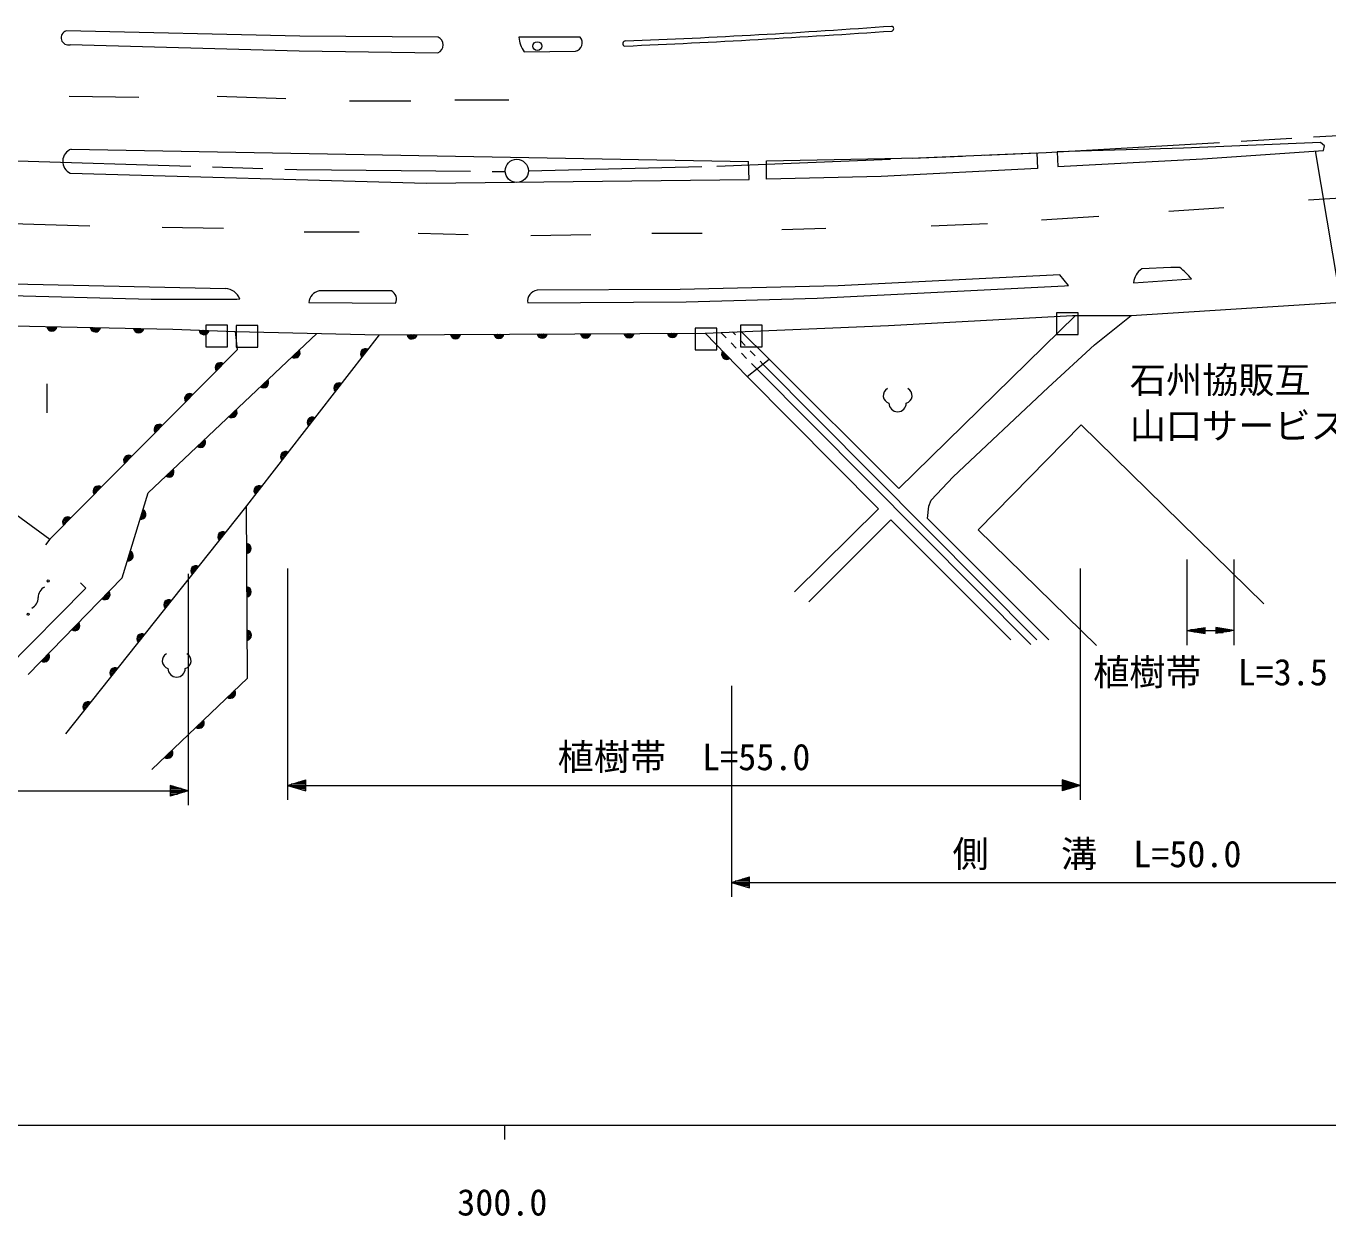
# Model space of a CAD drawing. Units: millimetres, scale not verified. Extents: x 40000 to 680000, y 20000 to 380000.
# Drawn here: x 334916 to 424928, y 198715 to 280999 of the extents above; entities that cross this region are included whole.
import ezdxf
from ezdxf.enums import TextEntityAlignment as Align

# ---------------------------------------------------------------- set-up
doc = ezdxf.new("R2010")
doc.units = ezdxf.units.MM
doc.header["$LTSCALE"] = 1000
doc.linetypes.add('CHAIN', pattern=[18.5, 12, -1.5, 3.5, -1.5])
for name, color, linetype, lineweight in [('M-BGD', 7, 'Continuous', 13), ('M-BMK', 2, 'CHAIN', 13), ('M-BMK-ROW', 30, 'Continuous', 13), ('M-BMK-SRVR', 3, 'Continuous', 13), ('M-STR-HTXT', 7, 'Continuous', 13), ('M-STR-STRC', 7, 'Continuous', 13), ('M-STR-STRD', 7, 'Continuous', 13), ('M-TTL-BAND', 7, 'Continuous', 13)]:
    doc.layers.add(name, color=color, linetype=linetype, lineweight=lineweight)
doc.layers.add('M-BGD-HTXT', color=7, linetype='Continuous')
doc.styles.add('ＭＳ ゴシック', font='')
doc.styles.get('ＭＳ ゴシック').set_extended_font_data('MS Gothic')

msp = doc.modelspace()

# ---------------------------------------------------------------- linework, layer by layer
at = {"layer": 'M-BGD'}
for p, q in [((427466, 269212), (423571, 268958)), ((411326, 260993), (433611, 262400)), ((295352, 261049), (345068, 260032)), ((381873, 259768), (394556, 260290)), ((394556, 260290), (407256, 260972)), ((395264, 249016), (407469, 260973)), ((407256, 260972), (411326, 260993)), ((408791, 258949), (411326, 260993)), ((343362, 248725), (355019, 259745)), ((345068, 260032), (349386, 259876)), ((349386, 259876), (349505, 258613)), ((349386, 259876), (359339, 259646)), ((359339, 259646), (349994, 247616)), ((359339, 259646), (381873, 259768)), ((381873, 259768), (384769, 256756)), ((383316, 259440), (382947, 259813)), ((383958, 259644), (383769, 259846)), ((384642, 258914), (384300, 259279)), ((386289, 257959), (384357, 259870)), ((318314, 258834), (336560, 245526)), ((349505, 258613), (336560, 245526)), ((384020, 258729), (383668, 259085)), ((384724, 258019), (384372, 258374)), ((385325, 258184), (384984, 258549)), ((405579, 256001), (408791, 258949)), ((384769, 256756), (386289, 257959)), ((385444, 257291), (385075, 257664)), ((385857, 257617), (385667, 257819)), ((385857, 257617), (404804, 238553)), ((386289, 257959), (395264, 249016)), ((384769, 256756), (393853, 247622)), ((385444, 257291), (404392, 238227)), ((336345, 256249), (336345, 254249)), ((399018, 249823), (405579, 256001)), ((407858, 253413), (400754, 246162)), ((420483, 241043), (407858, 253413)), ((397494, 248215), (399018, 249823)), ((341572, 242844), (343362, 248725)), ((349994, 247616), (337650, 232055)), ((350223, 235912), (350154, 247823)), ((393853, 247622), (388052, 241874)), ((397240, 246945), (397325, 247791)), ((397325, 247791), (397494, 248215)), ((389027, 241187), (394700, 246860)), ((394700, 246860), (402997, 238563)), ((405622, 238563), (397240, 246945)), ((400754, 246162), (408914, 238167)), ((336560, 245526), (336265, 245123)), ((339046, 242135), (333485, 236510)), ((335072, 236153), (341572, 242844)), ((339046, 242135), (338691, 242487)), ((343615, 229589), (350223, 235912))]:
    msp.add_line(p, q, dxfattribs=at)
for centre in [(336447, 242625), (335062, 240324)]:
    msp.add_circle(centre, 75, dxfattribs=at)
for centre, radius, start, end in [((336707, 260257), 354, 187.62546, 350.03064), ((336707, 260257), 283, 189.8495, 347.8066), ((336707, 260257), 212, 193.59583, 344.06027), ((336707, 260257), 142, 201.30756, 336.34855), ((336707, 260257), 100, 211.62522, 326.03088), ((336707, 260257), 100, 211.62522, 326.03088), ((339707, 260196), 354, 187.62546, 350.03064), ((339707, 260196), 283, 189.8495, 347.8066), ((339707, 260196), 212, 193.59583, 344.06027), ((339707, 260196), 142, 201.30756, 336.34855), ((339707, 260196), 100, 211.62522, 326.03088), ((339707, 260196), 100, 211.62522, 326.03088), ((342706, 260135), 354, 187.62546, 350.03064), ((342706, 260135), 283, 189.8495, 347.8066), ((342706, 260135), 212, 193.59583, 344.06027), ((342706, 260135), 142, 201.30756, 336.34855), ((342706, 260135), 100, 211.62522, 326.03088), ((342706, 260135), 100, 211.62522, 326.03088), ((347229, 260008), 354, 186.72511, 349.13029), ((347229, 260008), 283, 188.94915, 346.90625), ((347229, 260008), 212, 192.69548, 343.15993), ((347229, 260008), 142, 200.40721, 335.4482), ((347229, 260008), 100, 210.72487, 325.13053), ((347229, 260008), 100, 210.72487, 325.13053), ((361606, 259712), 354, 189.10952, 351.5147), ((361606, 259712), 283, 191.33356, 349.29066), ((361606, 259712), 212, 195.07989, 345.54434), ((361606, 259712), 142, 202.79162, 337.83261), ((361606, 259712), 100, 213.10928, 327.51495), ((361606, 259712), 100, 213.10928, 327.51495), ((364606, 259728), 354, 189.10952, 351.5147), ((364606, 259728), 283, 191.33356, 349.29066), ((364606, 259728), 212, 195.07989, 345.54434), ((364606, 259728), 142, 202.79162, 337.83261), ((364606, 259728), 100, 213.10928, 327.51495), ((364606, 259728), 100, 213.10928, 327.51495), ((367606, 259745), 354, 189.10952, 351.5147), ((367606, 259745), 283, 191.33356, 349.29066), ((367606, 259745), 212, 195.07989, 345.54434), ((367606, 259745), 142, 202.79162, 337.83261), ((367606, 259745), 100, 213.10928, 327.51495), ((367606, 259745), 100, 213.10928, 327.51495), ((370605, 259761), 354, 189.10952, 351.5147), ((370605, 259761), 283, 191.33356, 349.29066), ((370605, 259761), 212, 195.07989, 345.54434), ((370605, 259761), 142, 202.79162, 337.83261), ((370605, 259761), 100, 213.10928, 327.51495), ((370605, 259761), 100, 213.10928, 327.51495), ((373605, 259777), 354, 189.10952, 351.5147), ((373605, 259777), 283, 191.33356, 349.29066), ((373605, 259777), 212, 195.07989, 345.54434), ((373605, 259777), 142, 202.79162, 337.83261), ((373605, 259777), 100, 213.10928, 327.51495), ((373605, 259777), 100, 213.10928, 327.51495), ((376605, 259794), 354, 189.10952, 351.5147), ((376605, 259794), 283, 191.33356, 349.29066), ((376605, 259794), 212, 195.07989, 345.54434), ((376605, 259794), 142, 202.79162, 337.83261), ((376605, 259794), 100, 213.10928, 327.51495), ((376605, 259794), 100, 213.10928, 327.51495), ((379605, 259810), 354, 189.10952, 351.5147), ((379605, 259810), 283, 191.33356, 349.29066), ((379605, 259810), 212, 195.07989, 345.54434), ((379605, 259810), 142, 202.79162, 337.83261), ((379605, 259810), 100, 213.10928, 327.51495), ((379605, 259810), 100, 213.10928, 327.51495), ((353513, 258397), 354, 232.1879, 34.59308), ((353513, 258397), 283, 234.41194, 32.36904), ((353513, 258397), 212, 238.15826, 28.62271), ((353513, 258397), 142, 245.86999, 20.91098), ((353513, 258397), 100, 256.18766, 10.59332), ((353513, 258397), 100, 256.18766, 10.59332), ((358390, 258336), 354, 60.95494, 223.36012), ((358390, 258336), 283, 63.17898, 221.13608), ((358390, 258336), 212, 66.92531, 217.38975), ((358390, 258336), 142, 74.63704, 209.67802), ((358390, 258336), 100, 84.9547, 199.36036), ((358390, 258336), 100, 84.9547, 199.36036), ((383360, 258300), 354, 142.67602, 305.0812), ((383360, 258300), 283, 144.90006, 302.85716), ((383360, 258300), 212, 148.64639, 299.11083), ((383360, 258300), 142, 156.35812, 291.3991), ((348345, 257363), 354, 54.10741, 216.51259), ((348345, 257363), 283, 56.33145, 214.28855), ((348345, 257363), 212, 60.07778, 210.54223), ((348345, 257363), 142, 67.78951, 202.8305), ((348345, 257363), 100, 78.10717, 192.51284), ((348345, 257363), 100, 78.10717, 192.51284), ((383360, 258300), 100, 166.67578, 281.08144), ((383360, 258300), 100, 166.67578, 281.08144), ((351333, 256336), 354, 232.1879, 34.59308), ((351333, 256336), 283, 234.41194, 32.36904), ((351333, 256336), 212, 238.15826, 28.62271), ((351333, 256336), 142, 245.86999, 20.91098), ((351333, 256336), 100, 256.18766, 10.59332), ((351333, 256336), 100, 256.18766, 10.59332), ((356550, 255967), 354, 60.95494, 223.36012), ((356550, 255967), 283, 63.17898, 221.13608), ((356550, 255967), 212, 66.92531, 217.38975), ((356550, 255967), 142, 74.63704, 209.67802), ((356550, 255967), 100, 84.9547, 199.36036), ((356550, 255967), 100, 84.9547, 199.36036), ((394713, 255442), 536, 116.08703, 255.33416), ((395641, 255442), 536, 284.66584, 63.91297), ((346236, 255231), 354, 54.10741, 216.51259), ((346236, 255231), 283, 56.33145, 214.28855), ((346236, 255231), 212, 60.07778, 210.54223), ((346236, 255231), 142, 67.78951, 202.8305), ((346236, 255231), 100, 78.10717, 192.51284), ((346236, 255231), 100, 78.10717, 192.51284), ((395177, 254924), 600, 180, 360), ((349153, 254275), 354, 232.1879, 34.59308), ((349153, 254275), 283, 234.41194, 32.36904), ((349153, 254275), 212, 238.15826, 28.62271), ((349153, 254275), 142, 245.86999, 20.91098), ((349153, 254275), 100, 256.18766, 10.59332), ((349153, 254275), 100, 256.18766, 10.59332), ((354709, 253598), 354, 60.95494, 223.36012), ((354709, 253598), 283, 63.17898, 221.13608), ((344126, 253098), 354, 54.10741, 216.51259), ((344126, 253098), 283, 56.33145, 214.28855), ((344126, 253098), 212, 60.07778, 210.54223), ((344126, 253098), 142, 67.78951, 202.8305), ((344126, 253098), 100, 78.10717, 192.51284), ((344126, 253098), 100, 78.10717, 192.51284), ((354709, 253598), 212, 66.92531, 217.38975), ((354709, 253598), 142, 74.63704, 209.67802), ((354709, 253598), 100, 84.9547, 199.36036), ((354709, 253598), 100, 84.9547, 199.36036), ((346973, 252214), 354, 232.1879, 34.59308), ((346973, 252214), 283, 234.41194, 32.36904), ((346973, 252214), 212, 238.15826, 28.62271), ((346973, 252214), 142, 245.86999, 20.91098), ((346973, 252214), 100, 256.18766, 10.59332), ((346973, 252214), 100, 256.18766, 10.59332), ((342016, 250965), 354, 54.10741, 216.51259), ((342016, 250965), 283, 56.33145, 214.28855), ((342016, 250965), 212, 60.07778, 210.54223), ((352869, 251229), 354, 60.95494, 223.36012), ((352869, 251229), 283, 63.17898, 221.13608), ((352869, 251229), 212, 66.92531, 217.38975), ((352869, 251229), 142, 74.63704, 209.67802), ((352869, 251229), 100, 84.9547, 199.36036), ((352869, 251229), 100, 84.9547, 199.36036), ((342016, 250965), 142, 67.78951, 202.8305), ((342016, 250965), 100, 78.10717, 192.51284), ((342016, 250965), 100, 78.10717, 192.51284), ((344793, 250153), 354, 232.1879, 34.59308), ((344793, 250153), 283, 234.41194, 32.36904), ((344793, 250153), 212, 238.15826, 28.62271), ((344793, 250153), 142, 245.86999, 20.91098), ((344793, 250153), 100, 256.18766, 10.59332), ((344793, 250153), 100, 256.18766, 10.59332), ((339906, 248832), 354, 54.10741, 216.51259), ((339906, 248832), 283, 56.33145, 214.28855), ((339906, 248832), 212, 60.07778, 210.54223), ((339906, 248832), 142, 67.78951, 202.8305), ((339906, 248832), 100, 78.10717, 192.51284), ((339906, 248832), 100, 78.10717, 192.51284), ((351028, 248860), 354, 60.95494, 223.36012), ((351028, 248860), 283, 63.17898, 221.13608), ((351028, 248860), 212, 66.92531, 217.38975), ((351028, 248860), 142, 74.63704, 209.67802), ((351028, 248860), 100, 84.9547, 199.36036), ((351028, 248860), 100, 84.9547, 199.36036), ((342852, 247235), 354, 261.8699, 64.27508), ((337796, 246700), 354, 54.10741, 216.51259), ((337796, 246700), 283, 56.33145, 214.28855), ((337796, 246700), 212, 60.07778, 210.54223), ((337796, 246700), 142, 67.78951, 202.8305), ((337796, 246700), 100, 78.10717, 192.51284), ((337796, 246700), 100, 78.10717, 192.51284), ((342852, 247235), 283, 264.09394, 62.05104), ((342852, 247235), 212, 267.84026, 58.30471), ((342852, 247235), 142, 275.55199, 50.59298), ((342852, 247235), 100, 285.86966, 40.27532), ((342852, 247235), 100, 285.86966, 40.27532), ((348525, 245678), 354, 60.3752, 222.78038), ((348525, 245678), 283, 62.59924, 220.55634), ((348525, 245678), 212, 66.34557, 216.81002), ((348525, 245678), 142, 74.0573, 209.09829), ((348525, 245678), 100, 84.37496, 198.78062), ((348525, 245678), 100, 84.37496, 198.78062), ((350117, 244867), 354, 279.12723, 81.53241), ((350117, 244867), 283, 281.35127, 79.30837), ((350117, 244867), 212, 285.0976, 75.56204), ((350117, 244867), 142, 292.80933, 67.85031), ((350117, 244867), 100, 303.12699, 57.53265), ((350117, 244867), 100, 303.12699, 57.53265), ((341978, 244365), 354, 261.8699, 64.27508), ((341978, 244365), 283, 264.09394, 62.05104), ((341978, 244365), 212, 267.84026, 58.30471), ((341978, 244365), 142, 275.55199, 50.59298), ((341978, 244365), 100, 285.86966, 40.27532), ((341978, 244365), 100, 285.86966, 40.27532), ((346661, 243328), 354, 60.3752, 222.78038), ((346661, 243328), 283, 62.59924, 220.55634), ((346661, 243328), 212, 66.34557, 216.81002), ((346661, 243328), 142, 74.0573, 209.09829), ((346661, 243328), 100, 84.37496, 198.78062), ((346661, 243328), 100, 84.37496, 198.78062), ((336527, 241502), 773, 115.9236, 181.99298), ((350134, 241867), 354, 279.12723, 81.53241), ((350134, 241867), 283, 281.35127, 79.30837), ((334981, 241448), 773, 295.9236, 1.99298), ((340373, 241688), 354, 234.63041, 37.03559), ((340373, 241688), 283, 236.85445, 34.81155), ((340373, 241688), 212, 240.60077, 31.06522), ((340373, 241688), 142, 248.3125, 23.35349), ((340373, 241688), 100, 258.63017, 13.03583), ((340373, 241688), 100, 258.63017, 13.03583), ((344797, 240977), 354, 60.3752, 222.78038), ((344797, 240977), 283, 62.59924, 220.55634), ((350134, 241867), 212, 285.0976, 75.56204), ((350134, 241867), 142, 292.80933, 67.85031), ((350134, 241867), 100, 303.12699, 57.53265), ((350134, 241867), 100, 303.12699, 57.53265), ((344797, 240977), 212, 66.34557, 216.81002), ((344797, 240977), 142, 74.0573, 209.09829), ((344797, 240977), 100, 84.37496, 198.78062), ((344797, 240977), 100, 84.37496, 198.78062), ((338283, 239536), 354, 234.63041, 37.03559), ((338283, 239536), 283, 236.85445, 34.81155), ((338283, 239536), 212, 240.60077, 31.06522), ((338283, 239536), 142, 248.3125, 23.35349), ((338283, 239536), 100, 258.63017, 13.03583), ((338283, 239536), 100, 258.63017, 13.03583), ((342932, 238627), 354, 60.3752, 222.78038), ((342932, 238627), 283, 62.59924, 220.55634), ((342932, 238627), 212, 66.34557, 216.81002), ((342932, 238627), 142, 74.0573, 209.09829), ((342932, 238627), 100, 84.37496, 198.78062), ((342932, 238627), 100, 84.37496, 198.78062), ((350152, 238867), 354, 279.12723, 81.53241), ((350152, 238867), 283, 281.35127, 79.30837), ((350152, 238867), 212, 285.0976, 75.56204), ((350152, 238867), 142, 292.80933, 67.85031), ((350152, 238867), 100, 303.12699, 57.53265), ((350152, 238867), 100, 303.12699, 57.53265), ((336193, 237384), 354, 234.63041, 37.03559), ((336193, 237384), 283, 236.85445, 34.81155), ((336193, 237384), 212, 240.60077, 31.06522), ((336193, 237384), 142, 248.3125, 23.35349), ((336193, 237384), 100, 258.63017, 13.03583), ((336193, 237384), 100, 258.63017, 13.03583), ((344864, 237100), 536, 116.08703, 255.33416), ((345792, 237100), 536, 284.66584, 63.91297), ((341068, 236277), 354, 60.3752, 222.78038), ((341068, 236277), 283, 62.59924, 220.55634), ((341068, 236277), 212, 66.34557, 216.81002), ((341068, 236277), 142, 74.0573, 209.09829), ((341068, 236277), 100, 84.37496, 198.78062), ((341068, 236277), 100, 84.37496, 198.78062), ((345328, 236581), 600, 180, 360), ((349049, 234864), 354, 232.53871, 34.94389), ((349049, 234864), 283, 234.76275, 32.71985), ((349049, 234864), 212, 238.50908, 28.97352), ((339204, 233926), 354, 60.3752, 222.78038), ((339204, 233926), 283, 62.59924, 220.55634), ((339204, 233926), 212, 66.34557, 216.81002), ((339204, 233926), 142, 74.0573, 209.09829), ((349049, 234864), 142, 246.22081, 21.26179), ((349049, 234864), 100, 256.53847, 10.94413), ((349049, 234864), 100, 256.53847, 10.94413), ((339204, 233926), 100, 84.37496, 198.78062), ((339204, 233926), 100, 84.37496, 198.78062), ((346882, 232789), 354, 232.53871, 34.94389), ((346882, 232789), 283, 234.76275, 32.71985), ((346882, 232789), 212, 238.50908, 28.97352), ((346882, 232789), 142, 246.22081, 21.26179), ((346882, 232789), 100, 256.53847, 10.94413), ((346882, 232789), 100, 256.53847, 10.94413), ((344714, 230715), 354, 232.53871, 34.94389), ((344714, 230715), 283, 234.76275, 32.71985), ((344714, 230715), 212, 238.50908, 28.97352), ((344714, 230715), 142, 246.22081, 21.26179), ((344714, 230715), 100, 256.53847, 10.94413), ((344714, 230715), 100, 256.53847, 10.94413)]:
    msp.add_arc(centre, radius, start, end, dxfattribs=at)
at = {"layer": 'M-BMK'}
for p, q in [((405452, 272247), (429342, 273651)), ((382682, 271305), (405452, 272247)), ((334306, 271668), (353637, 271075)), ((353637, 271075), (368045, 270940)), ((369644, 270976), (382682, 271305))]:
    msp.add_line(p, q, dxfattribs=at)
at = {"layer": 'M-BMK-ROW'}
for p, q in [((407653, 261168), (406153, 261168)), ((406153, 261168), (406153, 259668)), ((407653, 259668), (407653, 261168)), ((348851, 260315), (347351, 260315)), ((347351, 260315), (347351, 258815)), ((348851, 258815), (348851, 260315)), ((350939, 260294), (349439, 260294)), ((349439, 260294), (349439, 258794)), ((350939, 258794), (350939, 260294)), ((385802, 260315), (384302, 260315)), ((384302, 260315), (384302, 258815)), ((385802, 258815), (385802, 260315)), ((382669, 260102), (381169, 260102)), ((381169, 260102), (381169, 258602)), ((382669, 258602), (382669, 260102)), ((406153, 259668), (407653, 259668)), ((347351, 258815), (348851, 258815)), ((349439, 258794), (350939, 258794)), ((381169, 258602), (382669, 258602)), ((384302, 258815), (385802, 258815))]:
    msp.add_line(p, q, dxfattribs=at)
at = {"layer": 'M-BMK-SRVR'}
msp.add_circle((368844, 270985), 800, dxfattribs=at)
at = {"layer": 'M-STR-HTXT'}
for p, q in [((415181, 244110), (415181, 238195)), ((418427, 244110), (418427, 238195)), ((346132, 243114), (346132, 227114)), ((353004, 243490), (353004, 227490)), ((407803, 243490), (407803, 227490)), ((415181, 239195), (416431, 239403)), ((415181, 239195), (416431, 238986)), ((415181, 239195), (416431, 239195)), ((416431, 239236), (415431, 239236)), ((416431, 239153), (415431, 239153)), ((415681, 239278), (416431, 239278)), ((415681, 239111), (416431, 239111)), ((416431, 239320), (415931, 239320)), ((416431, 239070), (415931, 239070)), ((416181, 239361), (416431, 239361)), ((416181, 239028), (416431, 239028)), ((416431, 238986), (416431, 239403)), ((416431, 239195), (417177, 239195)), ((418427, 239195), (417177, 239403)), ((417177, 239403), (417177, 238986)), ((417427, 239361), (417177, 239361)), ((417177, 239320), (417677, 239320)), ((417927, 239278), (417177, 239278)), ((417177, 239236), (418177, 239236)), ((418427, 239195), (417177, 238986)), ((418427, 239195), (417177, 239195)), ((417177, 239153), (418177, 239153)), ((417927, 239111), (417177, 239111)), ((417177, 239070), (417677, 239070)), ((417427, 239028), (417177, 239028)), ((383684, 235373), (383684, 220782)), ((353004, 228490), (354254, 228865)), ((353504, 228640), (354254, 228640)), ((354254, 228715), (353754, 228715)), ((354004, 228790), (354254, 228790)), ((354254, 228115), (354254, 228865)), ((407803, 228490), (406553, 228865)), ((406553, 228865), (406553, 228115)), ((406803, 228790), (406553, 228790)), ((406553, 228715), (407053, 228715)), ((407303, 228640), (406553, 228640)), ((248495, 228114), (344882, 228114)), ((346132, 228114), (344882, 228489)), ((344882, 228489), (344882, 227739)), ((345132, 228414), (344882, 228414)), ((344882, 228339), (345382, 228339)), ((345632, 228264), (344882, 228264)), ((344882, 228189), (345882, 228189)), ((346132, 228114), (344882, 227739)), ((346132, 228114), (344882, 228114)), ((344882, 228039), (345882, 228039)), ((345632, 227964), (344882, 227964)), ((344882, 227889), (345382, 227889)), ((345132, 227814), (344882, 227814)), ((353004, 228490), (354254, 228115)), ((353004, 228490), (354254, 228490)), ((354254, 228565), (353254, 228565)), ((354254, 228415), (353254, 228415)), ((353504, 228340), (354254, 228340)), ((354254, 228265), (353754, 228265)), ((354004, 228190), (354254, 228190)), ((354254, 228490), (406553, 228490)), ((406553, 228565), (407553, 228565)), ((407803, 228490), (406553, 228115)), ((407803, 228490), (406553, 228490)), ((406553, 228415), (407553, 228415)), ((407303, 228340), (406553, 228340)), ((406553, 228265), (407053, 228265)), ((406803, 228190), (406553, 228190)), ((383684, 221782), (384934, 222157)), ((383684, 221782), (384934, 221407)), ((383684, 221782), (384934, 221782)), ((384934, 221857), (383934, 221857)), ((384934, 221707), (383934, 221707)), ((384184, 221932), (384934, 221932)), ((384184, 221632), (384934, 221632)), ((384934, 222007), (384434, 222007)), ((384934, 221557), (384434, 221557)), ((384684, 222082), (384934, 222082)), ((384684, 221482), (384934, 221482)), ((384934, 221407), (384934, 222157)), ((384934, 221782), (432984, 221782))]:
    msp.add_line(p, q, dxfattribs=at)
at = {"layer": 'M-STR-STRC'}
for p, q in [((337889, 276155), (342715, 276070)), ((348133, 276155), (352875, 275985)), ((357277, 275816), (361511, 275816)), ((364559, 275901), (368284, 275901)), ((424050, 272360), (426054, 260460)), ((413919, 268196), (417729, 268450)), ((333909, 267349), (339328, 267180)), ((397494, 267180), (401389, 267349)), ((405114, 267603), (409093, 267857)), ((344323, 267095), (348557, 267011)), ((354145, 266757), (357955, 266757)), ((362019, 266672), (365490, 266587)), ((369808, 266503), (373957, 266587)), ((378190, 266672), (381661, 266672)), ((387165, 266926), (390213, 267011))]:
    msp.add_line(p, q, dxfattribs=at)
msp.add_circle((370267, 279611), 305, dxfattribs=at)
at = {"layer": 'M-STR-STRD'}
for p, q in [((353846, 280295), (337693, 280664)), ((363400, 280236), (353846, 280295)), ((373226, 280221), (368988, 280235)), ((337973, 279711), (353806, 279287)), ((353806, 279287), (363394, 279156)), ((369362, 279224), (372898, 279270)), ((424403, 272952), (414936, 272563)), ((424678, 272706), (424403, 272952)), ((338044, 272483), (384870, 271634)), ((386103, 271675), (396624, 271882)), ((396624, 271882), (404799, 272220)), ((404799, 272220), (404850, 271154)), ((414936, 272563), (406203, 272300)), ((406203, 272300), (406252, 271296)), ((416260, 271806), (424619, 272401)), ((424619, 272401), (424678, 272706)), ((384918, 270385), (384870, 271634)), ((386113, 270406), (386103, 271675)), ((404850, 271154), (394045, 270603)), ((406252, 271296), (416260, 271806)), ((337973, 270821), (362611, 270143)), ((362611, 270143), (384918, 270385)), ((394045, 270603), (386113, 270406)), ((284563, 264226), (348708, 262854)), ((406384, 263793), (391059, 263031)), ((406983, 263054), (406384, 263793)), ((414053, 264301), (412057, 264217)), ((414681, 264301), (414053, 264301)), ((343561, 262100), (306754, 263003)), ((391059, 263031), (380137, 262777)), ((389620, 262185), (406723, 263031)), ((406723, 263031), (406983, 263054)), ((411474, 263252), (415496, 263507)), ((349488, 262100), (343561, 262100)), ((349686, 262119), (349488, 262100)), ((360178, 262679), (355179, 262692)), ((380137, 262777), (370250, 262723)), ((380561, 261931), (389620, 262185)), ((354466, 261879), (360450, 261828)), ((369604, 261847), (380561, 261931))]:
    msp.add_line(p, q, dxfattribs=at)
for centre, radius, start, end in [((354471, 834635), 555102, 272.26032, 274.16379), ((394724, 280828), 178, 283.39511, 73.33174), ((337837, 280188), 497, 106.77658, 285.94751), ((363181, 279697), 581, 291.42141, 67.89689), ((370793, 280328), 1807, 182.96889, 217.65315), ((372792, 279839), 579, 280.58015, 41.36864), ((376344, 279788), 178, 83.71149, 258.0142), ((346010, 981242), 702282, 272.47259, 273.98096), ((338350, 271637), 900, 109.87806, 245.23154), ((412891, 263055), 1430, 125.6917, 172.10464), ((410393, 259086), 6752, 40.90519, 50.56951), ((348646, 261753), 1103, 19.39047, 86.74678), ((355376, 261799), 914, 102.44622, 174.98623), ((359910, 262124), 616, 331.24434, 64.25035), ((370338, 261982), 746, 96.78541, 190.43583)]:
    msp.add_arc(centre, radius, start, end, dxfattribs=at)
at = {"layer": 'M-TTL-BAND'}
for p, q in [((40000, 205000), (579000, 205000)), ((368000, 205000), (368000, 204000))]:
    msp.add_line(p, q, dxfattribs=at)

# ---------------------------------------------------------------- texts
at = {"layer": 'M-BGD-HTXT', "style": 'ＭＳ ゴシック'}
for s, p in [('石州協販互', (417483, 255056)), ('山口サービスセンター', (423722, 251895))]:
    msp.add_text(s, height=1833, dxfattribs=at).set_placement(p, align=Align.BOTTOM_CENTER)
at = {"layer": 'M-STR-HTXT', "style": 'ＭＳ ゴシック'}
for s, p in [('植樹帯  L=3.5', (416804, 234857)), ('植樹帯  L=55.0', (380404, 228990)), ('側\u3000\u3000溝  L=50.0', (408959, 222282))]:
    msp.add_text(s, height=1833, dxfattribs=at).set_placement(p, align=Align.BOTTOM_CENTER)
at = {"layer": 'M-TTL-BAND', "style": 'ＭＳ ゴシック'}
msp.add_text('300.0', height=1833, dxfattribs=at).set_placement((367844, 198195), align=Align.BOTTOM_CENTER)

doc.saveas('drawing.dxf')
